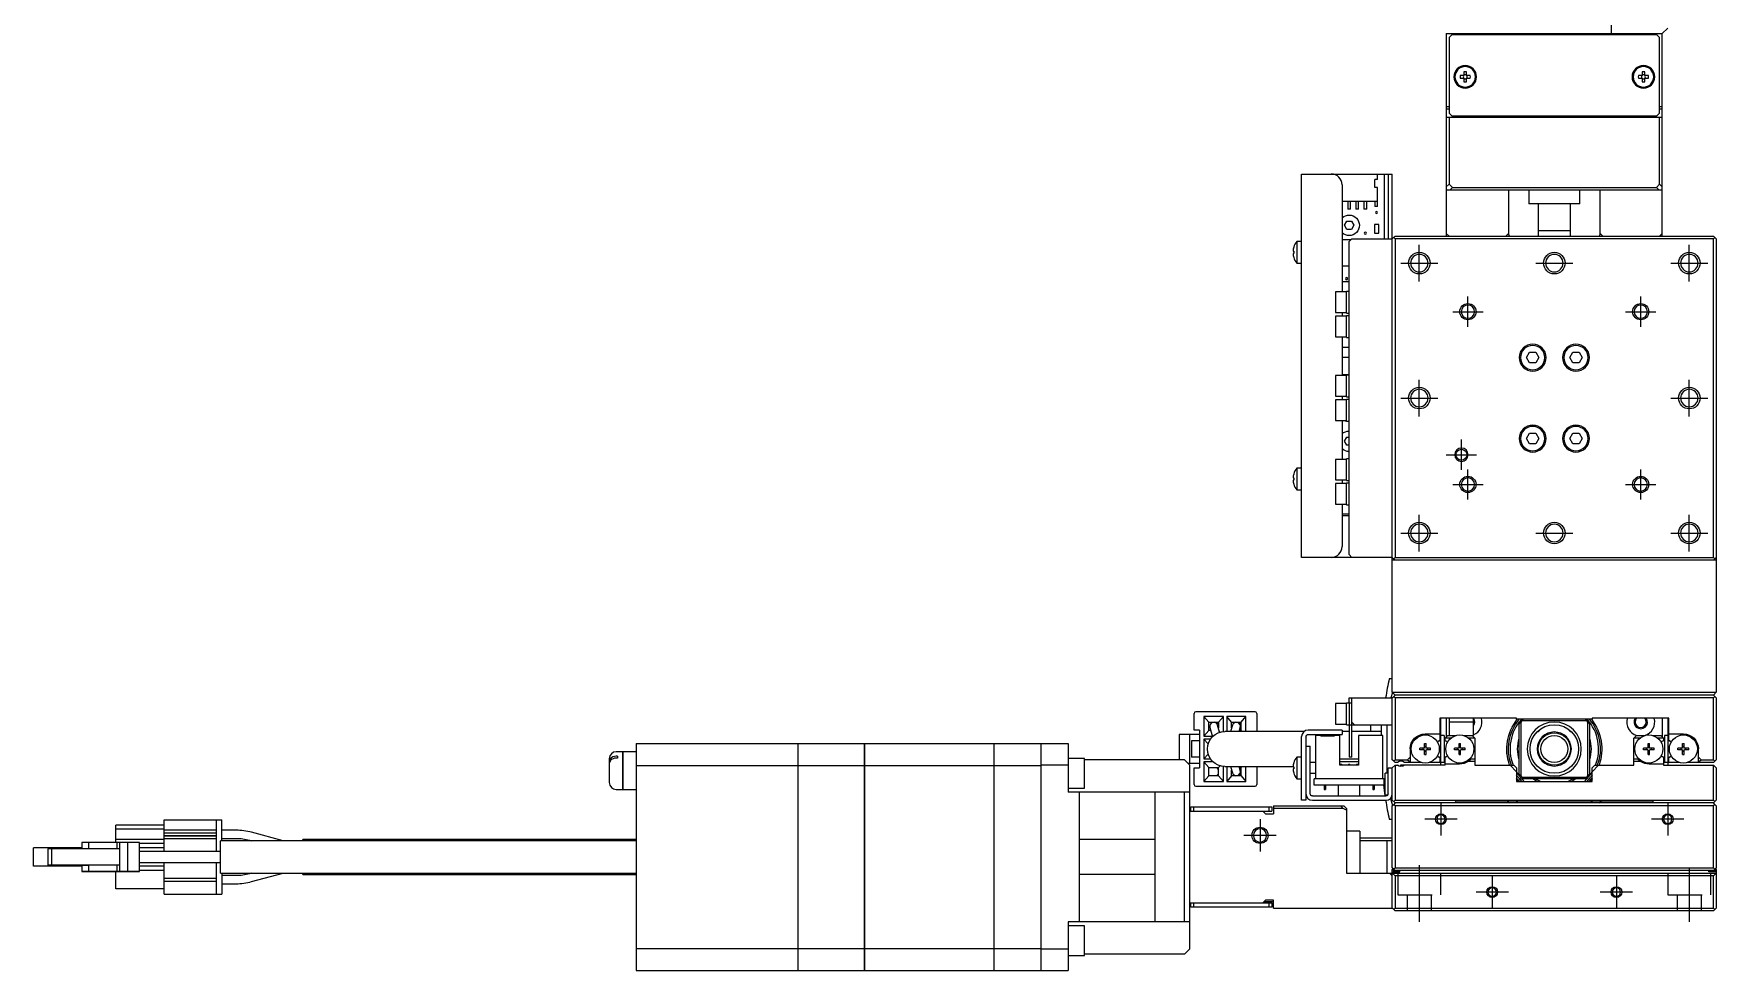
# Model space of a CAD drawing. Extents: x 0 to 1659, y -8 to 1394.
# Drawn here: x 476.6 to 788.2, y 10 to 183.5 of the extents above; entities that cross this region are included whole.
import ezdxf

# ---------------------------------------------------------------- set-up
doc = ezdxf.new("R2010")
doc.units = 0
doc.header["$LTSCALE"] = 0.5
doc.linetypes.add('CENTER', pattern=[50.8, 31.75, -6.35, 6.35, -6.35])
doc.linetypes.add('DASHED', pattern=[19.05, 12.7, -6.35])
for name, color, linetype in [('MSM_CENTER', 1, 'CENTER'), ('MSM_CONTINUOUS', 7, 'CONTINUOUS'), ('MSM_DASHED', 4, 'DASHED'), ('MSM_NARROW', 5, 'CONTINUOUS')]:
    doc.layers.add(name, color=color, linetype=linetype)

msp = doc.modelspace()

# ---------------------------------------------------------------- linework, layer by layer
at = {"layer": 'MSM_CENTER'}
for p, q in [((733.15, 137.6), (733.15, 144.4)), ((783.15, 137.6), (783.15, 144.4)), ((729.75, 141), (736.55, 141)), ((754.75, 141), (761.55, 141)), ((779.75, 141), (786.55, 141)), ((742.15, 129.2), (742.15, 134.8)), ((774.15, 129.2), (774.15, 134.8)), ((739.35, 132), (744.95, 132)), ((771.35, 132), (776.95, 132)), ((733.15, 112.6), (733.15, 119.4)), ((783.15, 112.6), (783.15, 119.4)), ((729.75, 116), (736.55, 116)), ((779.75, 116), (786.55, 116)), ((740.95, 102.7), (740.95, 108.3)), ((738.15, 105.5), (743.75, 105.5)), ((739.35, 100), (744.95, 100)), ((742.15, 97.2), (742.15, 102.8)), ((771.35, 100), (776.95, 100)), ((774.15, 97.2), (774.15, 102.8)), ((733.15, 87.6), (733.15, 94.4)), ((783.15, 87.6), (783.15, 94.4)), ((729.75, 91), (736.55, 91)), ((754.75, 91), (761.55, 91)), ((779.75, 91), (786.55, 91)), ((737.15, 41), (737.15, 35)), ((779.15, 41), (779.15, 35)), ((703.65, 38), (703.65, 32)), ((740.15, 38), (734.15, 38)), ((782.15, 38), (776.15, 38)), ((706.65, 35), (700.65, 35)), ((733.15, 29.5), (733.15, 19)), ((783.15, 29), (783.15, 19)), ((746.65, 27.5), (746.65, 21.5)), ((769.65, 27.5), (769.65, 21.5)), ((749.65, 24.5), (743.65, 24.5)), ((772.65, 24.5), (766.65, 24.5))]:
    msp.add_line(p, q, dxfattribs=at)
at = {"layer": 'MSM_CONTINUOUS'}
for p, q in [((768.65, 206), (768.65, 183.5)), ((778.15, 183.5), (779.15, 184.5)), ((738.15, 183.5), (778.15, 183.5)), ((738.15, 183.5), (738.15, 146)), ((739.15, 183.3), (738.65, 182.8)), ((738.65, 182.8), (738.65, 168.8)), ((777.15, 183.3), (739.15, 183.3)), ((748.15, 183.5), (748.15, 183.3)), ((750.65, 183.5), (750.65, 183.3)), ((765.65, 183.3), (765.65, 183.5)), ((768.15, 183.3), (768.15, 183.5)), ((777.65, 182.8), (777.15, 183.3)), ((777.65, 168.8), (777.65, 182.8)), ((778.15, 146), (778.15, 183.5)), ((741.41, 175.74), (740.73, 175.74)), ((740.73, 175.26), (741.41, 175.26)), ((741.41, 176.42), (741.41, 175.74)), ((741.41, 175.26), (741.41, 174.58)), ((741.89, 175.74), (741.89, 176.42)), ((742.57, 175.74), (741.89, 175.74)), ((741.89, 174.58), (741.89, 175.26)), ((741.89, 175.26), (742.57, 175.26)), ((774.41, 175.74), (773.73, 175.74)), ((773.73, 175.26), (774.41, 175.26)), ((774.41, 176.42), (774.41, 175.74)), ((774.41, 175.26), (774.41, 174.58)), ((774.89, 175.74), (774.89, 176.42)), ((775.57, 175.74), (774.89, 175.74)), ((774.89, 174.58), (774.89, 175.26)), ((774.89, 175.26), (775.57, 175.26)), ((738.15, 170), (738.65, 170)), ((738.65, 169.5), (738.15, 169.5)), ((738.65, 168.8), (739.15, 168.3)), ((739.15, 168.3), (777.15, 168.3)), ((748.15, 168.3), (748.15, 168)), ((749.9, 168), (749.9, 168.3)), ((753.15, 168.3), (753.15, 168.2)), ((763.15, 168.2), (763.15, 168.3)), ((766.4, 168.3), (766.4, 168)), ((768.15, 168), (768.15, 168.3)), ((777.15, 168.3), (777.65, 168.8)), ((777.65, 170), (778.15, 170)), ((778.15, 169.5), (777.65, 169.5)), ((738.15, 168), (778.15, 168)), ((738.65, 168), (738.65, 155.61)), ((753.15, 168.2), (763.15, 168.2)), ((753.15, 168.2), (753.35, 168)), ((762.95, 168), (763.15, 168.2)), ((777.65, 155.61), (777.65, 168)), ((711.35, 86.5), (711.35, 157.5)), ((711.35, 157.5), (728.15, 157.5)), ((724.9, 155), (724.9, 156.5)), ((725.4, 156.5), (724.9, 156.5)), ((725.4, 156.5), (725.4, 157.5)), ((726.65, 157.5), (726.65, 145.5)), ((727.35, 157.5), (727.35, 145.5)), ((728.15, 61.5), (728.15, 157.5)), ((718.85, 155.5), (718.85, 135.65)), ((725.4, 155), (724.9, 155)), ((725.4, 151.5), (725.4, 155)), ((738.15, 155.11), (738.65, 155.61)), ((778.15, 154.5), (738.15, 154.5)), ((738.65, 155.61), (739.27, 155)), ((739.27, 155), (738.77, 154.5)), ((739.27, 155), (777.04, 155)), ((749.67, 154.5), (749.67, 146.5)), ((753.4, 154.5), (753.4, 152)), ((762.9, 152), (762.9, 154.5)), ((766.64, 146.5), (766.64, 154.5)), ((777.04, 155), (777.65, 155.61)), ((777.54, 154.5), (777.04, 155)), ((777.65, 155.61), (778.15, 155.11)), ((718.85, 152.5), (725.4, 152.5)), ((718.9, 151), (718.85, 151)), ((718.9, 151), (718.9, 152.5)), ((719.9, 152.5), (719.9, 151)), ((720.4, 151), (719.9, 151)), ((720.4, 151), (720.4, 152.5)), ((721.4, 152.5), (721.4, 151)), ((721.9, 151), (721.4, 151)), ((721.9, 151), (721.9, 152.5)), ((722.9, 152.5), (722.9, 151)), ((723.4, 151), (722.9, 151)), ((723.4, 151), (723.4, 152.5)), ((724.9, 152.5), (724.9, 151.5)), ((725.4, 151.5), (724.9, 151.5)), ((762.9, 152), (753.4, 152)), ((755.15, 152), (755.15, 146)), ((761.15, 146), (761.15, 152)), ((719.29, 148), (719.72, 148.75)), ((719.72, 147.25), (719.29, 148)), ((719.72, 148.75), (720.59, 148.75)), ((720.59, 147.25), (719.72, 147.25)), ((720.59, 148.75), (721.02, 148)), ((721.02, 148), (720.59, 147.25)), ((724.83, 148.14), (724.83, 146.54)), ((725.63, 148.14), (724.83, 148.14)), ((724.83, 146.54), (725.63, 146.54)), ((725.63, 146.54), (725.63, 148.14)), ((738.65, 146), (738.15, 146.5)), ((749.67, 146.5), (749.17, 146)), ((761.15, 147), (755.15, 147)), ((767.14, 146), (766.64, 146.5)), ((778.15, 146.5), (777.65, 146)), ((709.9, 143.95), (709.9, 143.93)), ((710.45, 145), (710.45, 141)), ((711.35, 145), (710.45, 145)), ((718.85, 145.35), (720.5, 145.35)), ((720.65, 145.5), (720.15, 145)), ((720.15, 87), (720.15, 145)), ((720.65, 145.5), (728.15, 145.5)), ((728.4, 145.75), (728.15, 145.5)), ((728.65, 146), (728.4, 145.75)), ((728.65, 145.5), (728.4, 145.75)), ((728.65, 146), (787.65, 146)), ((787.65, 145.5), (728.65, 145.5)), ((728.65, 145.5), (728.65, 86.5)), ((788.15, 145.5), (787.65, 146)), ((787.9, 145.75), (787.65, 145.5)), ((787.65, 86.5), (787.65, 145.5)), ((788.15, 145.5), (788.15, 61.5)), ((709.77, 143.2), (709.9, 143.2)), ((709.9, 142.8), (709.77, 142.8)), ((709.9, 143.2), (709.9, 142.8)), ((709.9, 142.07), (709.9, 142.05)), ((710.45, 141), (711.35, 141)), ((720.15, 140.45), (718.85, 140.45)), ((720.15, 137.5), (718.85, 137.5)), ((717.65, 135.65), (717.65, 131.85)), ((719.65, 135.65), (717.65, 135.65)), ((719.65, 131.75), (719.65, 135.75)), ((720.15, 135.75), (719.65, 135.75)), ((717.65, 131.85), (719.65, 131.85)), ((717.65, 131.15), (717.65, 127.35)), ((719.65, 131.15), (717.65, 131.15)), ((718.85, 131.85), (718.85, 131.15)), ((719.65, 131.75), (720.15, 131.75)), ((719.65, 127.25), (719.65, 131.25)), ((720.15, 131.25), (719.65, 131.25)), ((717.65, 127.35), (719.65, 127.35)), ((718.85, 127.35), (718.85, 120.15)), ((718.85, 125.42), (720.15, 125.42)), ((719.65, 127.25), (720.15, 127.25)), ((720.15, 123.54), (718.85, 123.54)), ((753, 123.5), (753.58, 124.5)), ((753.58, 122.5), (753, 123.5)), ((753.58, 124.5), (754.73, 124.5)), ((754.73, 122.5), (753.58, 122.5)), ((754.73, 124.5), (755.31, 123.5)), ((755.31, 123.5), (754.73, 122.5)), ((761, 123.5), (761.58, 124.5)), ((761.58, 122.5), (761, 123.5)), ((761.58, 124.5), (762.73, 124.5)), ((762.73, 122.5), (761.58, 122.5)), ((762.73, 124.5), (763.31, 123.5)), ((763.31, 123.5), (762.73, 122.5)), ((717.65, 120.15), (717.65, 116.35)), ((719.65, 120.15), (717.65, 120.15)), ((718.85, 120.34), (720.15, 120.34)), ((719.65, 116.25), (719.65, 120.25)), ((720.15, 120.25), (719.65, 120.25)), ((717.65, 116.35), (719.65, 116.35)), ((717.65, 115.65), (717.65, 111.85)), ((719.65, 115.65), (717.65, 115.65)), ((718.85, 116.35), (718.85, 115.65)), ((719.65, 116.25), (720.15, 116.25)), ((719.65, 111.75), (719.65, 115.75)), ((720.15, 115.75), (719.65, 115.75)), ((717.65, 111.85), (719.65, 111.85)), ((718.85, 111.85), (718.85, 104.65)), ((719.65, 111.75), (720.15, 111.75)), ((753, 108.5), (753.58, 109.5)), ((753.58, 109.5), (754.73, 109.5)), ((754.73, 109.5), (755.31, 108.5)), ((761, 108.5), (761.58, 109.5)), ((761.58, 109.5), (762.73, 109.5)), ((762.73, 109.5), (763.31, 108.5)), ((719.29, 108), (719.72, 108.75)), ((719.72, 107.25), (719.29, 108)), ((719.72, 108.75), (720.15, 108.75)), ((720.15, 107.25), (719.72, 107.25)), ((753.58, 107.5), (753, 108.5)), ((754.73, 107.5), (753.58, 107.5)), ((755.31, 108.5), (754.73, 107.5)), ((761.58, 107.5), (761, 108.5)), ((762.73, 107.5), (761.58, 107.5)), ((763.31, 108.5), (762.73, 107.5)), ((710.45, 103), (710.45, 99)), ((711.35, 103), (710.45, 103)), ((717.65, 104.65), (717.65, 100.85)), ((719.65, 104.65), (717.65, 104.65)), ((719.65, 100.75), (719.65, 104.75)), ((720.15, 104.75), (719.65, 104.75)), ((709.77, 101.2), (709.9, 101.2)), ((709.9, 100.8), (709.77, 100.8)), ((709.9, 101.95), (709.9, 101.93)), ((709.9, 101.2), (709.9, 100.8)), ((709.9, 100.07), (709.9, 100.05)), ((717.65, 100.85), (719.65, 100.85)), ((717.65, 100.15), (717.65, 96.35)), ((719.65, 100.15), (717.65, 100.15)), ((718.85, 100.85), (718.85, 100.15)), ((719.65, 100.75), (720.15, 100.75)), ((719.65, 96.25), (719.65, 100.25)), ((720.15, 100.25), (719.65, 100.25)), ((710.45, 99), (711.35, 99)), ((717.65, 96.35), (719.65, 96.35)), ((718.85, 96.35), (718.85, 88.5)), ((720.15, 94.5), (718.85, 94.5)), ((720.15, 94.2), (718.85, 94.2)), ((719.65, 96.25), (720.15, 96.25)), ((728.15, 86.5), (711.35, 86.5)), ((720.15, 87), (720.65, 86.5)), ((728.15, 86.5), (728.4, 86.25)), ((788.15, 86), (728.15, 86)), ((728.4, 86.25), (728.65, 86.5)), ((728.4, 86.25), (728.65, 86)), ((728.65, 86.5), (787.65, 86.5)), ((787.65, 86.5), (787.9, 86.25)), ((787.65, 86), (787.9, 86.25)), ((787.9, 86.25), (788.15, 86.5)), ((728.15, 64), (727.58, 64)), ((717.65, 59.4), (717.65, 55.6)), ((719.65, 59.4), (717.65, 59.4)), ((719.65, 55.5), (719.65, 59.5)), ((720.65, 59.5), (719.65, 59.5)), ((720.15, 59.5), (720.15, 60.5)), ((720.15, 60.5), (728.15, 60.5)), ((720.15, 59.5), (720.15, 49.5)), ((720.65, 49.5), (720.65, 60.5)), ((728.18, 61.48), (727.9, 60.5)), ((728.15, 61.5), (788.15, 61.5)), ((728.15, 61.5), (728.65, 61)), ((728.15, 60.5), (728.4, 60.75)), ((728.15, 49), (728.15, 60.5)), ((728.4, 60.75), (728.65, 61)), ((728.4, 60.75), (728.65, 60.5)), ((787.65, 61), (728.65, 61)), ((728.65, 60.5), (728.65, 49)), ((787.65, 60.5), (728.65, 60.5)), ((787.65, 61), (788.15, 61.5)), ((787.65, 61), (787.9, 60.75)), ((787.65, 60.5), (787.9, 60.75)), ((787.65, 49), (787.65, 60.5)), ((787.9, 60.75), (788.15, 60.5)), ((788.15, 60.5), (788.15, 49)), ((691.45, 54.5), (691.45, 57.6)), ((702.75, 57.9), (691.75, 57.9)), ((696.9, 57), (693.25, 57)), ((693.25, 57), (693.25, 53.4)), ((694.2, 55.95), (693.25, 57)), ((695.95, 55.95), (696.9, 57)), ((696.9, 54.24), (696.9, 57)), ((701.05, 57), (697.5, 57)), ((697.5, 57), (697.5, 54.25)), ((698.4, 55.95), (697.5, 57)), ((700.15, 55.95), (701.05, 57)), ((701.05, 54.25), (701.05, 57)), ((703.05, 57.6), (703.05, 54.25)), ((751.15, 56.7), (736.95, 56.7)), ((736.95, 56.7), (736.95, 52.55)), ((737.15, 48), (737.15, 56.7)), ((738.15, 56.7), (738.15, 53.2)), ((738.7, 56.7), (738.7, 53.5)), ((743.2, 53.5), (743.2, 56.7)), ((751.15, 56.5), (751.15, 56.7)), ((765.15, 56.5), (751.15, 56.5)), ((752.15, 56.2), (751.95, 56)), ((752.15, 56.2), (752.45, 56.5)), ((764.15, 56.2), (752.15, 56.2)), ((763.85, 56.5), (764.15, 56.2)), ((764.35, 56), (764.15, 56.2)), ((779.35, 56.7), (765.15, 56.7)), ((765.15, 56.7), (765.15, 56.5)), ((778.15, 56.7), (778.15, 53.2)), ((779.15, 56.7), (779.15, 48)), ((779.35, 52.55), (779.35, 56.7)), ((692.45, 53.7), (688.65, 53.7)), ((688.65, 53.7), (688.65, 49)), ((690.57, 53.7), (690.57, 48.3)), ((692.45, 54.5), (691.45, 54.5)), ((692.45, 54.5), (692.45, 47.5)), ((694.2, 54.45), (693.25, 53.4)), ((693.25, 53.4), (694.8, 53.4)), ((694.2, 54.45), (694.2, 55.95)), ((694.2, 55.95), (695.95, 55.95)), ((694.51, 54.45), (694.2, 54.45)), ((694.36, 55), (694.84, 53.28)), ((695.58, 55.95), (695.95, 55.57)), ((696.17, 54.1), (695.8, 55.4)), ((695.95, 55.95), (695.95, 54.86)), ((696.12, 54.27), (696.25, 54.12)), ((711.82, 54.25), (697.15, 54.25)), ((698.56, 55.41), (698.21, 54.25)), ((698.4, 54.89), (698.4, 55.95)), ((698.4, 55.95), (700.15, 55.95)), ((699.78, 55.95), (700.15, 55.57)), ((699.78, 54.25), (700, 54.99)), ((699.84, 54.45), (700.15, 54.45)), ((700.15, 54.82), (699.86, 54.54)), ((700.15, 54.45), (700.15, 55.95)), ((700.15, 54.45), (700.32, 54.25)), ((711.35, 41.5), (711.35, 53.3)), ((712.15, 53.2), (712.15, 41.5)), ((718.85, 54.5), (712.55, 54.5)), ((712.65, 53.7), (718.85, 53.7)), ((714.9, 53.5), (713.9, 53.5)), ((713.9, 53.5), (713.9, 45.5)), ((714.9, 53.5), (714.9, 53.4)), ((717.4, 53.4), (714.9, 53.4)), ((715.7, 53.4), (715.7, 53.5)), ((716.6, 53.5), (715.7, 53.5)), ((716.08, 53.4), (716.08, 53.5)), ((716.23, 53.4), (716.23, 53.5)), ((716.6, 53.4), (716.6, 53.5)), ((717.4, 53.5), (717.4, 53.4)), ((718.4, 53.5), (717.4, 53.5)), ((717.65, 55.6), (719.65, 55.6)), ((718.4, 48), (718.4, 53.5)), ((718.85, 54.5), (718.85, 53.7)), ((720.15, 54.25), (718.85, 54.25)), ((719.65, 55.5), (728.15, 55.5)), ((721.15, 55.5), (720.65, 56)), ((726.15, 54.25), (720.65, 54.25)), ((726.4, 53.5), (721.9, 53.5)), ((721.9, 53.5), (721.9, 48)), ((724.15, 54.25), (724.15, 55.5)), ((726.15, 53.5), (726.15, 55.5)), ((726.4, 45.5), (726.4, 53.5)), ((727.15, 55.5), (727.15, 46.5)), ((734.25, 53.8), (736.95, 53.8)), ((737.75, 53.5), (737.15, 53.5)), ((737.75, 53.5), (737.75, 48.5)), ((737.95, 53), (738.45, 53.5)), ((737.95, 52.55), (737.95, 53)), ((738.99, 53), (737.95, 53)), ((738.45, 53.5), (739.94, 53.5)), ((743.2, 56), (738.7, 56)), ((741.37, 53.5), (743.2, 53.5)), ((743.45, 53), (742.31, 53)), ((742.95, 53.5), (743.45, 53)), ((743.45, 53), (743.45, 48)), ((751.65, 55.7), (751.95, 56)), ((751.65, 46.3), (751.65, 55.7)), ((751.95, 56), (751.95, 46)), ((755.18, 54.2), (754.99, 54.2)), ((755.18, 54.2), (755.4, 54.42)), ((755.23, 54.42), (755.4, 54.42)), ((755.4, 54.42), (755.4, 54.56)), ((755.4, 54.56), (755.4, 54.56)), ((759.22, 53.96), (759.22, 53.96)), ((760.9, 54.56), (760.9, 54.56)), ((760.9, 54.56), (760.9, 54.42)), ((760.9, 54.42), (761.07, 54.42)), ((760.9, 54.42), (761.13, 54.2)), ((761.32, 54.2), (761.13, 54.2)), ((764.35, 46), (764.35, 56)), ((764.35, 56), (764.65, 55.7)), ((764.65, 55.7), (764.65, 46.3)), ((772.85, 53), (773.35, 53.5)), ((772.85, 48), (772.85, 53)), ((773.99, 53), (772.85, 53)), ((773.35, 53.5), (774.94, 53.5)), ((776.37, 53.5), (777.85, 53.5)), ((778.35, 53), (777.31, 53)), ((777.85, 53.5), (778.35, 53)), ((778.35, 53), (778.35, 52.55)), ((779.15, 53.5), (778.55, 53.5)), ((778.55, 53.5), (778.55, 48.5)), ((779.35, 53.8), (782.05, 53.8)), ((585.6, 50.5), (584.45, 50.5)), ((585.6, 50.5), (585.6, 43.5)), ((585.65, 50.45), (585.6, 50.45)), ((588.15, 50.5), (585.65, 50.5)), ((585.65, 50.5), (585.65, 43.5)), ((588.15, 52), (588.15, 10)), ((588.15, 52), (618.1, 52)), ((618.1, 10), (618.1, 52)), ((618.1, 51.95), (618.15, 51.95)), ((618.15, 10), (618.15, 52)), ((618.15, 52), (630.4, 52)), ((630.4, 10), (630.4, 52)), ((630.4, 51.95), (630.45, 51.95)), ((630.45, 52), (654.4, 52)), ((630.45, 10), (630.45, 52)), ((654.4, 10), (654.4, 52)), ((654.4, 51.95), (654.45, 51.95)), ((654.45, 10), (654.45, 52)), ((654.45, 52), (668.15, 52)), ((663.15, 10), (663.15, 52)), ((668.15, 52), (668.15, 43)), ((692.45, 52.5), (690.95, 52.5)), ((690.95, 52.5), (690.95, 49.5)), ((693.25, 52.8), (693.25, 49.2)), ((694.04, 51.93), (693.25, 52.8)), ((694.45, 52.8), (693.25, 52.8)), ((694.04, 50.07), (693.25, 49.2)), ((712.15, 51.5), (712.95, 51.5)), ((712.95, 42.7), (712.95, 51.5)), ((731.45, 51), (731.45, 48.5)), ((733.25, 50.85), (733.25, 51.14)), ((734.05, 51.14), (733.25, 51.14)), ((734.05, 50.85), (733.25, 50.85)), ((733.78, 51.14), (733.78, 50.85)), ((734.11, 52), (734.4, 52)), ((734.11, 51.2), (734.11, 52)), ((734.4, 51.47), (734.11, 51.47)), ((734.11, 50), (734.11, 50.79)), ((734.4, 50.53), (734.11, 50.53)), ((734.11, 50), (734.4, 50)), ((734.4, 51.2), (734.4, 52)), ((734.4, 50), (734.4, 50.79)), ((735.25, 51.14), (734.46, 51.14)), ((735.25, 50.85), (734.46, 50.85)), ((734.72, 50.85), (734.72, 51.14)), ((735.25, 50.85), (735.25, 51.14)), ((736.95, 52.55), (736.66, 52.38)), ((737.95, 52.55), (738.18, 52.42)), ((738.15, 52.43), (738.15, 52.42)), ((739.65, 50.85), (739.65, 51.14)), ((740.45, 51.14), (739.65, 51.14)), ((740.45, 50.85), (739.65, 50.85)), ((740.18, 51.14), (740.18, 50.85)), ((740.51, 52), (740.8, 52)), ((740.51, 51.2), (740.51, 52)), ((740.8, 51.47), (740.51, 51.47)), ((740.51, 50), (740.51, 50.79)), ((740.8, 50.53), (740.51, 50.53)), ((740.51, 50), (740.8, 50)), ((740.8, 51.2), (740.8, 52)), ((740.8, 50), (740.8, 50.79)), ((741.65, 51.14), (740.86, 51.14)), ((741.65, 50.85), (740.86, 50.85)), ((741.12, 50.85), (741.12, 51.14)), ((741.65, 50.85), (741.65, 51.14)), ((760.95, 52.37), (760.95, 52.44)), ((760.95, 52.37), (761.02, 52.31)), ((774.65, 50.85), (774.65, 51.14)), ((775.45, 51.14), (774.65, 51.14)), ((775.45, 50.85), (774.65, 50.85)), ((775.18, 51.14), (775.18, 50.85)), ((775.51, 52), (775.8, 52)), ((775.51, 51.2), (775.51, 52)), ((775.8, 51.47), (775.51, 51.47)), ((775.51, 50), (775.51, 50.79)), ((775.8, 50.53), (775.51, 50.53)), ((775.51, 50), (775.8, 50)), ((775.8, 51.2), (775.8, 52)), ((775.8, 50), (775.8, 50.79)), ((776.65, 51.14), (775.86, 51.14)), ((776.65, 50.85), (775.86, 50.85)), ((776.12, 50.85), (776.12, 51.14)), ((776.65, 50.85), (776.65, 51.14)), ((778.13, 52.42), (778.35, 52.55)), ((778.15, 52.43), (778.15, 52.42)), ((779.65, 52.38), (779.35, 52.55)), ((781.05, 50.85), (781.05, 51.14)), ((781.85, 51.14), (781.05, 51.14)), ((781.85, 50.85), (781.05, 50.85)), ((781.58, 51.14), (781.58, 50.85)), ((781.91, 52), (782.2, 52)), ((781.91, 51.2), (781.91, 52)), ((782.2, 51.47), (781.91, 51.47)), ((781.91, 50), (781.91, 50.79)), ((782.2, 50.53), (781.91, 50.53)), ((781.91, 50), (782.2, 50)), ((782.2, 51.2), (782.2, 52)), ((782.2, 50), (782.2, 50.79)), ((783.05, 51.14), (782.26, 51.14)), ((783.05, 50.85), (782.26, 50.85)), ((782.52, 50.85), (782.52, 51.14)), ((783.05, 50.85), (783.05, 51.14)), ((784.85, 48.5), (784.85, 51)), ((583.15, 49.2), (583.15, 44.8)), ((584.65, 49.65), (584.45, 49.65)), ((584.65, 49.29), (584.45, 49.29)), ((584.65, 49.65), (584.65, 49.29)), ((588.15, 47.97), (618.1, 47.97)), ((618.1, 47.71), (618.15, 47.71)), ((618.15, 47.97), (630.4, 47.97)), ((630.4, 47.71), (630.45, 47.71)), ((630.45, 47.97), (654.4, 47.97)), ((654.4, 47.71), (654.45, 47.71)), ((654.45, 47.97), (663.15, 47.97)), ((668.15, 48), (663.15, 48)), ((671.15, 49.25), (668.15, 49.25)), ((671.15, 43.75), (671.15, 49.25)), ((689.65, 49), (671.15, 49)), ((690.65, 48), (689.65, 49)), ((692.45, 48.3), (690.35, 48.3)), ((690.65, 14), (690.65, 48)), ((692.45, 49.5), (690.95, 49.5)), ((691.45, 44.4), (691.45, 47.5)), ((691.45, 47.5), (692.45, 47.5)), ((693.25, 49.2), (694.45, 49.2)), ((694.96, 48.6), (693.25, 48.6)), ((693.25, 48.6), (693.25, 45)), ((694.2, 47.55), (693.25, 48.6)), ((694.2, 46.05), (694.2, 47.55)), ((694.2, 47.55), (695.95, 47.55)), ((695.58, 47.55), (695.95, 47.17)), ((695.95, 47.55), (696.25, 47.88)), ((695.95, 46.05), (695.95, 47.55)), ((696.9, 45), (696.9, 47.76)), ((697.15, 47.75), (709.77, 47.75)), ((697.5, 47.75), (697.5, 45)), ((698.21, 47.75), (698.56, 46.59)), ((698.4, 46.05), (698.4, 47.11)), ((700, 47.01), (699.78, 47.75)), ((700.15, 47.55), (699.84, 47.55)), ((699.86, 47.46), (700.15, 47.17)), ((700.15, 47.55), (700.32, 47.75)), ((700.15, 46.05), (700.15, 47.55)), ((701.05, 45), (701.05, 47.75)), ((703.05, 47.75), (703.05, 44.4)), ((709.77, 47.7), (709.9, 47.7)), ((709.9, 47.3), (709.77, 47.3)), ((709.9, 48.45), (709.9, 48.43)), ((709.9, 47.7), (709.9, 47.3)), ((710.45, 49.5), (710.45, 45.5)), ((711.35, 49.5), (710.45, 49.5)), ((713.9, 48.5), (712.95, 48.5)), ((718.4, 49.2), (721.9, 49.2)), ((718.4, 48.7), (721.9, 48.7)), ((721.9, 48), (718.4, 48)), ((720.65, 49.5), (720.15, 49.5)), ((727.35, 42.7), (727.35, 47.5)), ((727.35, 47.5), (728.15, 47.5)), ((728.4, 48.75), (728.15, 49)), ((728.15, 47.5), (728.65, 48)), ((728.15, 41.5), (728.15, 47.5)), ((728.65, 49), (728.4, 48.75)), ((728.65, 48.5), (728.4, 48.75)), ((728.65, 49), (730.95, 49)), ((729.09, 48.5), (728.65, 48.5)), ((728.65, 48), (728.65, 41.5)), ((728.65, 48), (729.09, 48)), ((737.95, 48), (729.65, 48)), ((729.65, 48), (729.65, 47.76)), ((733.54, 48.5), (730.41, 48.5)), ((731.45, 49.5), (730.95, 49)), ((730.95, 49), (731.45, 48.65)), ((736.95, 48.5), (734.97, 48.5)), ((736.66, 49.62), (736.95, 49.45)), ((736.95, 49.45), (736.95, 48.5)), ((737.75, 48.5), (737.15, 48.5)), ((738.18, 49.58), (737.95, 49.45)), ((737.95, 48), (737.95, 49.45)), ((740.61, 48.22), (737.95, 48.22)), ((738.15, 49.58), (738.15, 49.57)), ((743.45, 48.7), (742.17, 48.7)), ((742.73, 49.2), (743.45, 49.2)), ((743.45, 48), (750.65, 48)), ((751.15, 46.79), (749.95, 48)), ((750.65, 48), (751.15, 47.5)), ((751.15, 47.5), (751.15, 45)), ((759.21, 48.03), (759.22, 48.03)), ((761.02, 49.69), (760.95, 49.62)), ((760.95, 49.56), (760.95, 49.62)), ((766.36, 48), (765.15, 46.79)), ((765.15, 47.5), (765.65, 48)), ((765.15, 45), (765.15, 47.5)), ((765.65, 48), (772.85, 48)), ((772.85, 49.2), (773.57, 49.2)), ((774.14, 48.7), (772.85, 48.7)), ((778.35, 48.22), (775.7, 48.22)), ((778.35, 49.45), (778.13, 49.58)), ((778.15, 49.58), (778.15, 49.57)), ((778.35, 49.45), (778.35, 48)), ((778.35, 48), (787.65, 48)), ((779.15, 48.5), (778.55, 48.5)), ((779.35, 49.45), (779.65, 49.62)), ((779.35, 48.5), (779.35, 49.45)), ((781.34, 48.5), (779.35, 48.5)), ((787.65, 48.5), (782.77, 48.5)), ((785.35, 49), (784.85, 49.5)), ((784.85, 48.65), (785.35, 49)), ((785.35, 49), (787.65, 49)), ((787.9, 48.75), (787.65, 49)), ((787.9, 48.75), (787.65, 48.5)), ((787.65, 41.5), (787.65, 48)), ((787.65, 48), (788.15, 47.5)), ((788.15, 49), (787.9, 48.75)), ((788.15, 47.5), (788.15, 41.5)), ((668.15, 43.75), (671.15, 43.75)), ((691.75, 44.1), (702.75, 44.1)), ((694.2, 46.05), (693.25, 45)), ((693.25, 45), (696.9, 45)), ((695.95, 46.05), (694.2, 46.05)), ((695.95, 46.42), (695.58, 46.05)), ((695.95, 46.05), (696.9, 45)), ((698.4, 46.05), (697.5, 45)), ((697.5, 45), (701.05, 45)), ((700.15, 46.05), (698.4, 46.05)), ((700.15, 46.42), (699.78, 46.05)), ((700.15, 46.05), (701.05, 45)), ((709.9, 46.57), (709.9, 46.55)), ((710.45, 45.5), (711.35, 45.5)), ((712.95, 46.5), (713.9, 46.5)), ((713.65, 44.3), (713.65, 45.5)), ((726.65, 45.5), (713.65, 45.5)), ((726.65, 44.3), (713.65, 44.3)), ((715.53, 44.3), (715.53, 43.5)), ((715.78, 44.3), (715.78, 43.5)), ((718.15, 44.3), (718.15, 42.3)), ((722.15, 42.3), (722.15, 44.3)), ((724.53, 44.3), (724.53, 43.5)), ((724.78, 44.3), (724.78, 43.5)), ((726.65, 44.3), (726.65, 45.5)), ((726.65, 45.18), (726.85, 45.18)), ((726.85, 42.5), (726.85, 46.5)), ((727.35, 46.5), (726.85, 46.5)), ((751.15, 45), (765.15, 45)), ((751.95, 46), (751.65, 46.3)), ((751.95, 46), (752.15, 45.8)), ((752.15, 45.8), (764.15, 45.8)), ((752.45, 45.5), (752.15, 45.8)), ((763.85, 45.5), (752.45, 45.5)), ((764.15, 45.8), (763.85, 45.5)), ((764.15, 45.8), (764.35, 46)), ((764.65, 46.3), (764.35, 46)), ((584.45, 43.5), (585.6, 43.5)), ((585.6, 43.55), (585.65, 43.55)), ((585.65, 43.5), (588.15, 43.5)), ((690.65, 43), (668.15, 43)), ((670.15, 43), (670.15, 19)), ((684.15, 43), (684.15, 19)), ((689.65, 19), (689.65, 43)), ((712.15, 41.5), (711.35, 41.5)), ((713.35, 42.3), (726.95, 42.3)), ((713.35, 41.5), (726.95, 41.5)), ((715.53, 43.5), (715.78, 43.5)), ((724.53, 43.5), (724.78, 43.5)), ((726.85, 42.5), (727.3, 42.5)), ((727.15, 42.5), (727.15, 42.35)), ((727.8, 41.85), (728.18, 40.52)), ((728.65, 41), (728.15, 41.5)), ((728.15, 40.5), (728.4, 40.75)), ((728.65, 41.5), (728.4, 41.25)), ((728.65, 41), (728.4, 40.75)), ((728.4, 40.75), (728.65, 40.5)), ((728.65, 41.5), (787.65, 41.5)), ((787.65, 41), (728.65, 41)), ((740, 41.35), (739.65, 41)), ((776.3, 41.35), (740, 41.35)), ((776.65, 41), (776.3, 41.35)), ((787.9, 41.25), (787.65, 41.5)), ((788.15, 41.5), (787.65, 41)), ((787.9, 40.75), (787.65, 41)), ((787.65, 40.5), (787.9, 40.75)), ((787.9, 40.75), (788.15, 40.5)), ((500.7, 37.9), (511.4, 37.9)), ((500.7, 32), (500.7, 37.9)), ((510.4, 32), (510.4, 37.9)), ((511.4, 34), (511.4, 37.9)), ((690.65, 39.5), (704.15, 39.5)), ((690.85, 39.5), (690.85, 40.3)), ((690.85, 40.3), (705.85, 40.3)), ((691.35, 40.3), (691.35, 39.5)), ((704.15, 39.5), (705.85, 39.5)), ((704.65, 39), (704.15, 39.5)), ((704.65, 39), (706.15, 39)), ((705.35, 39.5), (705.35, 40.3)), ((705.85, 40.3), (705.85, 39.5)), ((706.15, 40.5), (706.15, 39)), ((706.15, 40.5), (719.15, 40.5)), ((719.04, 40), (706.15, 40)), ((719.04, 40), (718.54, 40.5)), ((719.65, 39.69), (719.04, 40)), ((719.15, 40.5), (719.65, 40)), ((719.65, 40), (719.65, 28)), ((727.58, 38), (728.15, 38)), ((728.15, 29), (728.15, 40.5)), ((787.65, 40.5), (728.65, 40.5)), ((728.65, 40.5), (728.65, 29)), ((787.65, 29), (787.65, 40.5)), ((788.15, 40.5), (788.15, 29)), ((491.8, 33.7), (491.8, 36.9)), ((500.7, 36.9), (491.8, 36.9)), ((500.7, 36.15), (491.8, 36.15)), ((500.7, 36), (510.4, 36)), ((500.7, 35.5), (510.4, 35.5)), ((500.7, 35.45), (510.4, 35.45)), ((500.7, 34.95), (510.4, 34.95)), ((500.7, 34.9), (510.4, 34.9)), ((500.7, 34.4), (510.4, 34.4)), ((514.03, 35.95), (511.4, 35.95)), ((511.4, 34.45), (514.03, 34.45)), ((522.77, 34), (516.92, 35.57)), ((722.15, 35.75), (719.65, 35.75)), ((722.15, 35.75), (722.15, 28)), ((728.15, 34.5), (722.15, 34.5)), ((476.55, 29.3), (476.55, 32.7)), ((485.45, 32.7), (476.55, 32.7)), ((479.85, 32.5), (479.15, 32.5)), ((479.15, 32.5), (479.15, 29.5)), ((479.85, 32.5), (479.85, 29.5)), ((492.45, 32.5), (479.85, 32.5)), ((485.45, 33.7), (485.45, 32.5)), ((486.4, 33.7), (485.45, 33.7)), ((486.7, 33.7), (486.4, 33.7)), ((486.7, 33.7), (486.7, 32.5)), ((491.95, 33.7), (486.7, 33.7)), ((500.7, 34.25), (491.8, 34.25)), ((491.95, 33.7), (491.95, 32.5)), ((492.45, 33.7), (491.95, 33.7)), ((493.95, 33.7), (492.45, 33.7)), ((492.45, 33.7), (492.45, 28.3)), ((493.95, 33.7), (493.95, 28.3)), ((496.15, 33.7), (493.95, 33.7)), ((496.15, 28.3), (496.15, 33.7)), ((500.7, 33.5), (496.15, 33.5)), ((500.7, 32.7), (496.15, 32.7)), ((503.51, 32), (496.15, 32)), ((504.77, 32), (503.51, 32)), ((511.15, 32), (504.77, 32)), ((511.15, 28), (511.15, 34)), ((588.15, 34), (511.15, 34)), ((516.53, 34.12), (516.98, 34)), ((526.4, 34), (526.4, 34.25)), ((588.15, 34.25), (526.4, 34.25)), ((684.15, 34.21), (670.15, 34.21)), ((728.15, 34), (722.15, 34)), ((727.15, 34), (727.15, 28)), ((485.45, 29.3), (476.55, 29.3)), ((485.45, 29.3), (476.55, 29.3)), ((485.45, 29.3), (476.55, 29.3)), ((479.85, 29.5), (479.15, 29.5)), ((479.15, 29.5), (480.65, 29.5)), ((492.45, 29.5), (479.85, 29.5)), ((480.65, 29.5), (482.15, 29.5)), ((482.02, 29.5), (486.7, 29.5)), ((482.15, 29.5), (482.02, 29.5)), ((485.45, 29.5), (485.45, 28.3)), ((486.4, 28.3), (485.45, 28.3)), ((485.45, 28.3), (495.15, 28.3)), ((486.4, 29.5), (486.7, 29.5)), ((486.7, 28.3), (486.4, 28.3)), ((491.95, 29.5), (486.7, 29.5)), ((486.7, 29.5), (486.7, 28.3)), ((491.95, 28.3), (486.7, 28.3)), ((488.2, 28.3), (488.39, 28.3)), ((488.5, 28.3), (488.2, 28.3)), ((488.39, 28.3), (493.95, 28.3)), ((496.15, 28.3), (488.5, 28.3)), ((491.8, 25.1), (491.8, 28.3)), ((492.45, 29.5), (491.95, 29.5)), ((491.95, 29.5), (491.95, 28.3)), ((492.45, 28.3), (491.95, 28.3)), ((493.95, 28.3), (492.45, 28.3)), ((495.15, 28.3), (496.15, 28.3)), ((496.15, 30), (503.51, 30)), ((496.15, 30), (504.06, 30)), ((500.7, 29.3), (496.15, 29.3)), ((500.7, 28.5), (496.15, 28.5)), ((500.7, 24.1), (500.7, 30)), ((503.51, 30), (504.77, 30)), ((504.06, 30), (504.25, 30)), ((504.25, 30), (511.15, 30)), ((504.77, 30), (511.15, 30)), ((510.4, 24.1), (510.4, 30)), ((728.4, 28.75), (728.15, 29)), ((728.15, 28.7), (728.25, 28.8)), ((728.15, 21.5), (728.15, 28.7)), ((728.15, 28.22), (729.55, 28.22)), ((728.25, 28.7), (728.25, 28.9)), ((728.65, 29), (728.4, 28.75)), ((728.4, 28.75), (728.65, 28.5)), ((728.55, 28.4), (729.25, 28.4)), ((728.65, 29), (787.65, 29)), ((787.65, 28.5), (728.65, 28.5)), ((729.55, 28.22), (729.55, 28.5)), ((786.75, 28.22), (786.75, 28.5)), ((788.15, 28.22), (786.75, 28.22)), ((787.05, 28.4), (787.75, 28.4)), ((787.9, 28.75), (787.65, 29)), ((787.65, 28.5), (788.15, 29)), ((788.05, 28.9), (788.05, 28.7)), ((788.05, 28.8), (788.15, 28.7)), ((788.15, 28.7), (788.15, 21.5)), ((500.7, 25.1), (491.8, 25.1)), ((500.7, 27.05), (510.4, 27.05)), ((500.7, 26.55), (510.4, 26.55)), ((511.15, 28), (588.15, 28)), ((511.4, 28), (511.4, 24.1)), ((514.04, 27.55), (511.4, 27.55)), ((511.4, 26.05), (514.04, 26.05)), ((516.98, 28), (516.52, 27.88)), ((516.91, 26.43), (522.77, 28)), ((526.4, 27.75), (526.4, 28)), ((526.4, 27.75), (588.15, 27.75)), ((670.15, 27.79), (684.15, 27.79)), ((719.65, 28), (788.15, 28)), ((727.65, 28), (728.15, 27.5)), ((728.15, 28), (728.65, 27.5)), ((728.65, 27.5), (728.65, 21.5)), ((787.65, 27.5), (728.65, 27.5)), ((787.65, 27.5), (788.15, 28)), ((787.65, 21.5), (787.65, 27.5)), ((500.7, 24.1), (511.4, 24.1)), ((690.65, 22.5), (705.85, 22.5)), ((690.85, 21.7), (690.85, 22.5)), ((691.35, 22.5), (691.35, 21.7)), ((704.15, 22.5), (704.65, 23)), ((704.4, 22.75), (706.15, 22.75)), ((706.15, 23), (704.65, 23)), ((705.35, 21.7), (705.35, 22.5)), ((705.85, 22.5), (705.85, 21.7)), ((706.15, 21.5), (706.15, 23)), ((690.65, 19), (668.15, 19)), ((668.15, 19), (668.15, 10)), ((705.85, 21.7), (690.85, 21.7)), ((706.15, 21.5), (728.15, 21.5)), ((728.4, 21.25), (728.15, 21.5)), ((728.65, 21.5), (728.4, 21.25)), ((728.4, 21.25), (728.65, 21)), ((728.65, 21.5), (787.65, 21.5)), ((787.65, 21), (728.65, 21)), ((787.9, 21.25), (787.65, 21.5)), ((787.65, 21), (787.9, 21.25)), ((788.15, 21.5), (787.9, 21.25)), ((671.15, 18.25), (668.15, 18.25)), ((671.15, 12.75), (671.15, 18.25)), ((588.15, 14.03), (618.1, 14.03)), ((618.1, 14.29), (618.15, 14.29)), ((618.15, 14.03), (630.4, 14.03)), ((630.4, 14.29), (630.45, 14.29)), ((630.45, 14.03), (654.4, 14.03)), ((654.4, 14.29), (654.45, 14.29)), ((654.45, 14.03), (663.15, 14.03)), ((663.15, 14), (668.15, 14)), ((668.15, 12.75), (671.15, 12.75)), ((689.65, 13), (671.15, 13)), ((689.65, 13), (690.65, 14)), ((588.15, 10), (618.1, 10)), ((618.1, 10.05), (618.15, 10.05)), ((618.15, 10), (630.4, 10)), ((630.4, 10.05), (630.45, 10.05)), ((630.45, 10), (654.4, 10)), ((654.4, 10.05), (654.45, 10.05)), ((654.45, 10), (668.15, 10))]:
    msp.add_line(p, q, dxfattribs=at)
for points in [[(749.85, 146, 0), (749.85, 146, 0), (749.84, 146.01, 0), (749.84, 146.01, 0), (749.84, 146.01, 0), (749.84, 146.02, 0), (749.84, 146.02, 0), (749.84, 146.03, 0), (749.84, 146.03, 0), (749.83, 146.03, 0), (749.83, 146.04, 0), (749.83, 146.04, 0), (749.83, 146.04, 0), (749.83, 146.05, 0), (749.83, 146.05, 0), (749.83, 146.06, 0), (749.82, 146.06, 0), (749.82, 146.06, 0), (749.82, 146.07, 0), (749.82, 146.07, 0), (749.82, 146.07, 0), (749.82, 146.08, 0), (749.82, 146.08, 0), (749.81, 146.09, 0), (749.81, 146.09, 0), (749.81, 146.09, 0), (749.81, 146.1, 0), (749.81, 146.1, 0), (749.81, 146.11, 0), (749.8, 146.11, 0), (749.8, 146.11, 0), (749.8, 146.12, 0), (749.8, 146.12, 0), (749.8, 146.12, 0), (749.8, 146.13, 0), (749.8, 146.13, 0), (749.79, 146.14, 0), (749.79, 146.14, 0), (749.79, 146.14, 0), (749.79, 146.15, 0), (749.79, 146.15, 0), (749.79, 146.16, 0), (749.78, 146.16, 0), (749.78, 146.16, 0), (749.78, 146.17, 0), (749.78, 146.17, 0), (749.78, 146.18, 0), (749.78, 146.18, 0), (749.78, 146.18, 0), (749.77, 146.19, 0), (749.77, 146.19, 0), (749.77, 146.19, 0), (749.77, 146.2, 0), (749.77, 146.2, 0), (749.77, 146.21, 0), (749.77, 146.21, 0), (749.76, 146.21, 0), (749.76, 146.22, 0), (749.76, 146.22, 0), (749.76, 146.22, 0), (749.76, 146.23, 0), (749.76, 146.23, 0), (749.76, 146.24, 0), (749.76, 146.24, 0), (749.75, 146.25, 0), (749.75, 146.25, 0), (749.75, 146.25, 0), (749.75, 146.26, 0), (749.75, 146.26, 0), (749.75, 146.26, 0), (749.75, 146.27, 0), (749.74, 146.27, 0), (749.74, 146.28, 0), (749.74, 146.28, 0), (749.74, 146.28, 0), (749.74, 146.29, 0), (749.74, 146.29, 0), (749.74, 146.3, 0), (749.74, 146.3, 0), (749.73, 146.3, 0), (749.73, 146.31, 0), (749.73, 146.31, 0), (749.73, 146.32, 0), (749.73, 146.32, 0), (749.73, 146.32, 0), (749.73, 146.33, 0), (749.72, 146.33, 0), (749.72, 146.34, 0), (749.72, 146.34, 0), (749.72, 146.34, 0), (749.72, 146.35, 0), (749.72, 146.35, 0), (749.72, 146.35, 0), (749.71, 146.36, 0), (749.71, 146.36, 0), (749.71, 146.37, 0), (749.71, 146.37, 0), (749.71, 146.38, 0), (749.71, 146.38, 0), (749.71, 146.38, 0), (749.71, 146.39, 0), (749.7, 146.39, 0), (749.7, 146.4, 0), (749.7, 146.4, 0), (749.7, 146.4, 0), (749.7, 146.41, 0), (749.7, 146.41, 0), (749.7, 146.41, 0), (749.69, 146.42, 0), (749.69, 146.42, 0), (749.69, 146.43, 0), (749.69, 146.43, 0), (749.69, 146.44, 0), (749.69, 146.44, 0), (749.69, 146.44, 0), (749.68, 146.45, 0), (749.68, 146.45, 0), (749.68, 146.46, 0), (749.68, 146.46, 0), (749.68, 146.46, 0), (749.68, 146.47, 0), (749.68, 146.47, 0), (749.67, 146.48, 0), (749.67, 146.48, 0), (749.67, 146.48, 0), (749.67, 146.49, 0), (749.67, 146.49, 0), (749.67, 146.5, 0), (749.67, 146.5, 0)], [(766.64, 146.5, 0), (766.64, 146.5, 0), (766.64, 146.49, 0), (766.63, 146.49, 0), (766.63, 146.48, 0), (766.63, 146.48, 0), (766.63, 146.48, 0), (766.63, 146.47, 0), (766.63, 146.47, 0), (766.63, 146.46, 0), (766.62, 146.46, 0), (766.62, 146.46, 0), (766.62, 146.45, 0), (766.62, 146.45, 0), (766.62, 146.44, 0), (766.62, 146.44, 0), (766.62, 146.44, 0), (766.62, 146.43, 0), (766.61, 146.43, 0), (766.61, 146.42, 0), (766.61, 146.42, 0), (766.61, 146.41, 0), (766.61, 146.41, 0), (766.61, 146.41, 0), (766.61, 146.4, 0), (766.61, 146.4, 0), (766.6, 146.4, 0), (766.6, 146.39, 0), (766.6, 146.39, 0), (766.6, 146.38, 0), (766.6, 146.38, 0), (766.6, 146.38, 0), (766.6, 146.37, 0), (766.59, 146.37, 0), (766.59, 146.36, 0), (766.59, 146.36, 0), (766.59, 146.35, 0), (766.59, 146.35, 0), (766.59, 146.35, 0), (766.59, 146.34, 0), (766.59, 146.34, 0), (766.58, 146.34, 0), (766.58, 146.33, 0), (766.58, 146.33, 0), (766.58, 146.32, 0), (766.58, 146.32, 0), (766.58, 146.32, 0), (766.58, 146.31, 0), (766.57, 146.31, 0), (766.57, 146.3, 0), (766.57, 146.3, 0), (766.57, 146.3, 0), (766.57, 146.29, 0), (766.57, 146.29, 0), (766.57, 146.28, 0), (766.56, 146.28, 0), (766.56, 146.28, 0), (766.56, 146.27, 0), (766.56, 146.27, 0), (766.56, 146.26, 0), (766.56, 146.26, 0), (766.56, 146.26, 0), (766.55, 146.25, 0), (766.55, 146.25, 0), (766.55, 146.25, 0), (766.55, 146.24, 0), (766.55, 146.24, 0), (766.55, 146.23, 0), (766.55, 146.23, 0), (766.54, 146.22, 0), (766.54, 146.22, 0), (766.54, 146.22, 0), (766.54, 146.21, 0), (766.54, 146.21, 0), (766.54, 146.21, 0), (766.54, 146.2, 0), (766.53, 146.2, 0), (766.53, 146.19, 0), (766.53, 146.19, 0), (766.53, 146.19, 0), (766.53, 146.18, 0), (766.53, 146.18, 0), (766.53, 146.18, 0), (766.52, 146.17, 0), (766.52, 146.17, 0), (766.52, 146.16, 0), (766.52, 146.16, 0), (766.52, 146.16, 0), (766.52, 146.15, 0), (766.52, 146.15, 0), (766.51, 146.14, 0), (766.51, 146.14, 0), (766.51, 146.14, 0), (766.51, 146.13, 0), (766.51, 146.13, 0), (766.51, 146.12, 0), (766.51, 146.12, 0), (766.5, 146.12, 0), (766.5, 146.11, 0), (766.5, 146.11, 0), (766.5, 146.11, 0), (766.5, 146.1, 0), (766.5, 146.1, 0), (766.5, 146.09, 0), (766.49, 146.09, 0), (766.49, 146.09, 0), (766.49, 146.08, 0), (766.49, 146.08, 0), (766.49, 146.07, 0), (766.49, 146.07, 0), (766.49, 146.07, 0), (766.48, 146.06, 0), (766.48, 146.06, 0), (766.48, 146.06, 0), (766.48, 146.05, 0), (766.48, 146.05, 0), (766.48, 146.04, 0), (766.48, 146.04, 0), (766.47, 146.04, 0), (766.47, 146.03, 0), (766.47, 146.03, 0), (766.47, 146.03, 0), (766.47, 146.02, 0), (766.47, 146.02, 0), (766.46, 146.01, 0), (766.46, 146.01, 0), (766.46, 146.01, 0), (766.46, 146, 0), (766.46, 146, 0)]]:
    msp.add_polyline3d(points, dxfattribs=at)
at = {"layer": 'MSM_CONTINUOUS', "extrusion": (0, 0, -1)}
for centre, radius in [((-741.65, 175.5), 2.1), ((-741.65, 175.5), 1.9), ((-774.65, 175.5), 2.1), ((-774.65, 175.5), 1.9), ((-725.23, 150.36), 0.2), ((-723.15, 146.54), 0.2), ((-733.15, 141), 1.62), ((-758.15, 141), 1.62), ((-783.15, 141), 1.62), ((-719.68, 138.13), 0.2), ((-742.15, 132), 1.23), ((-774.15, 132), 1.23), ((-754.15, 123.5), 2.5), ((-754.15, 123.5), 2.25), ((-762.15, 123.5), 2.5), ((-762.15, 123.5), 2.25), ((-733.15, 116), 1.62), ((-783.15, 116), 1.62), ((-754.15, 108.5), 2.5), ((-754.15, 108.5), 2.25), ((-762.15, 108.5), 2.5), ((-762.15, 108.5), 2.25), ((-742.15, 100), 1.23), ((-774.15, 100), 1.23), ((-733.15, 91), 1.62), ((-758.15, 91), 1.62), ((-783.15, 91), 1.62), ((-758.15, 51), 5), ((-758.15, 51), 3.15), ((-737.15, 38), 0.783), ((-779.15, 38), 0.783), ((-703.65, 35), 1.23), ((-746.65, 24.5), 0.783), ((-769.65, 24.5), 0.783)]:
    msp.add_circle(centre, radius, dxfattribs=at)
at = {"layer": 'MSM_CONTINUOUS'}
for centre, radius in [((740.95, 105.5), 1.01), ((734.25, 51), 2.6), ((740.65, 51), 2.6), ((758.15, 51), 4.5), ((758.15, 51), 3), ((775.65, 51), 2.6), ((782.05, 51), 2.6)]:
    msp.add_circle(centre, radius, dxfattribs=at)
for centre, radius, start, end in [((741.65, 175.5), 0.95, 165.3667, 194.6333), ((741.65, 175.5), 0.365, 138.8496, 221.1504), ((741.65, 175.5), 0.95, 75.3667, 104.6333), ((741.65, 175.5), 0.365, 48.8496, 131.1504), ((741.65, 175.5), 0.365, 228.8496, 311.1504), ((741.65, 175.5), 0.95, 255.3667, 284.6333), ((741.65, 175.5), 0.365, 318.8496, 41.1504), ((741.65, 175.5), 0.95, 345.3667, 14.6333), ((774.65, 175.5), 0.95, 165.3667, 194.6333), ((774.65, 175.5), 0.365, 138.8496, 221.1504), ((774.65, 175.5), 0.95, 75.3667, 104.6333), ((774.65, 175.5), 0.365, 48.8496, 131.1504), ((774.65, 175.5), 0.365, 228.8496, 311.1504), ((774.65, 175.5), 0.95, 255.3667, 284.6333), ((774.65, 175.5), 0.365, 318.8496, 41.1504), ((774.65, 175.5), 0.95, 345.3667, 14.6333), ((716.85, 155.5), 2, 0, 90), ((712.95, 143), 3.19, 163.0947, 176.4096), ((712.95, 143), 3.2, 141.3178, 162.73), ((712.95, 143), 3.19, 183.5904, 196.9053), ((712.95, 143), 3.2, 197.27, 218.6822), ((712.95, 101), 3.2, 141.3178, 162.73), ((712.95, 101), 3.19, 163.0947, 176.4096), ((712.95, 101), 3.19, 183.5904, 196.9053), ((712.95, 101), 3.2, 197.27, 218.6822), ((716.85, 88.5), 2, 270, 0), ((786.16, 51), 60, 167.4867, 170.8898), ((691.75, 57.6), 0.3, 90, 180), ((702.75, 57.6), 0.3, 0, 90), ((742.15, 56), 2.6, 293.8188, 15.6185), ((758.15, 51), 8.2, 137.8764, 201.4601), ((758.15, 51), 8.2, 338.5399, 42.1236), ((774.15, 56), 2.6, 164.3815, 254.0576), ((774.15, 56), 1.03, 136.9272, 43.0728), ((774.15, 56), 2.6, 285.9424, 15.6185), ((695.08, 55.2), 0.75, 15.6242, 195.6242), ((699.28, 55.2), 0.75, 343.4791, 163.4791), ((712.55, 53.3), 1.2, 90, 180), ((584.45, 49.2), 1.3, 90, 180), ((737.57, 50.88), 1.75, 121.3783, 127.006), ((737.45, 51), 1.59, 100.8931, 126.1973), ((737.45, 51), 1.59, 53.8028, 79.107), ((778.85, 51), 1.59, 100.8931, 126.1973), ((778.85, 51), 1.59, 53.8028, 79.107), ((778.74, 50.88), 1.75, 52.994, 58.6217), ((583.9, 48.7), 0.751, 141.1045, 178.2319), ((583.91, 48.35), 0.754, 138.1061, 174.1834), ((584.37, 48.24), 1.41, 87.1822, 138.6257), ((584.36, 47.91), 1.39, 86.96, 137.1801), ((699.28, 46.8), 0.75, 196.5209, 16.5209), ((712.95, 47.5), 3.19, 163.0947, 176.4096), ((712.95, 47.5), 3.19, 183.5904, 196.9053), ((712.95, 47.5), 3.2, 141.3178, 162.73), ((718.65, 47.9), 0.25, 23.5782, 156.4218), ((720.15, 47.9), 0.25, 23.5782, 156.4218), ((721.65, 47.9), 0.25, 23.5782, 156.4218), ((729.75, 47.75), 1, 48.5904, 131.4096), ((737.57, 51.11), 1.75, 232.994, 238.6217), ((737.45, 51), 1.59, 233.8027, 259.1069), ((737.45, 51), 1.59, 280.893, 306.1972), ((740.61, 51.02), 2.8, 303.8646, 319.3236), ((775.7, 51.02), 2.8, 220.6764, 236.1354), ((778.85, 51), 1.59, 233.8027, 259.1069), ((778.85, 51), 1.59, 280.893, 306.1972), ((778.74, 51.11), 1.75, 301.3783, 307.006), ((584.45, 44.8), 1.3, 180, 270), ((691.75, 44.4), 0.3, 180, 270), ((702.75, 44.4), 0.3, 270, 0), ((712.95, 47.5), 3.2, 197.27, 218.6822), ((786.16, 51), 60, 186.4114, 188.3373), ((758.15, 51), 8.2, 211.3881, 227.0297), ((758.15, 51), 6.5, 237.7958, 247.3801), ((758.15, 51), 6.5, 292.6199, 302.2042), ((758.15, 51), 8.2, 312.9703, 328.6119), ((713.35, 42.7), 1.2, 180, 270), ((786.16, 51), 60, 189.1102, 192.5133), ((726.95, 42.7), 1.2, 270, 0), ((758.15, 51), 13, 227.9284, 230.2849), ((758.15, 51), 13, 309.7151, 312.0716), ((514.03, 24.8), 11.15, 75.0015, 90.0068), ((728.55, 28.7), 0.3, 180, 270), ((729.25, 28.7), 0.3, 270, 318.1897), ((787.05, 28.7), 0.3, 221.8103, 270), ((787.75, 28.7), 0.3, 270, 0), ((514.03, 37.2), 11.15, 269.9911, 285.0006)]:
    msp.add_arc(centre, radius, start, end, dxfattribs=at)
at = {"layer": 'MSM_CONTINUOUS', "extrusion": (0, 0, -1)}
for centre, radius, start, end in [((-720.15, 148), 1.9, 46.8264, 313.1736), ((-720.15, 108), 1.9, 46.8264, 90), ((-719.52, 111.94), 0.2, 227.5458, 331.6406), ((-720.15, 108), 1.9, 270.0001, 313.1736), ((-758.15, 51), 8.8, 340.0677, 38.6822), ((-758.15, 51), 8.5, 339.3327, 40.3202), ((-758.15, 51), 8.5, 139.6798, 200.6673), ((-758.15, 51), 8.8, 141.3178, 199.9323), ((-697.15, 51), 3.25, 270, 90), ((-712.65, 53.2), 0.5, 0, 90), ((-734.25, 51), 2.8, 0, 90), ((-758.15, 51), 6.8, 342.9174, 17.0826), ((-758.15, 51), 6.8, 162.9174, 197.0826), ((-782.05, 51), 2.8, 90, 180), ((-734.05, 51.2), 0.06, 180, 270), ((-734.05, 50.79), 0.06, 90, 180), ((-734.46, 51.2), 0.06, 270, 0), ((-734.46, 50.79), 0.06, 0, 90), ((-737.34, 50.88), 1.75, 118.6217, 127.006), ((-740.45, 51.2), 0.06, 180, 270), ((-740.45, 50.79), 0.06, 90, 180), ((-740.86, 51.2), 0.06, 270, 0), ((-740.86, 50.79), 0.06, 0, 90), ((-775.45, 51.2), 0.06, 180, 270), ((-775.45, 50.79), 0.06, 90, 180), ((-775.86, 51.2), 0.06, 270, 0), ((-775.86, 50.79), 0.06, 0, 90), ((-778.97, 50.88), 1.75, 52.994, 61.3783), ((-781.85, 51.2), 0.06, 180, 270), ((-781.85, 50.79), 0.06, 90, 180), ((-782.26, 51.2), 0.06, 270, 0), ((-782.26, 50.79), 0.06, 0, 90), ((-729.75, 48.75), 1, 228.5904, 311.4096), ((-737.34, 51.11), 1.75, 232.994, 241.3783), ((-740.61, 51.02), 2.8, 236.1354, 270), ((-775.7, 51.02), 2.8, 270, 303.8646), ((-778.97, 51.11), 1.75, 298.6217, 307.006), ((-758.15, 51), 8.5, 315.0991, 325.4397), ((-758.15, 51), 8.8, 317.0141, 322.6982), ((-758.15, 51), 9, 318.1897, 321.0576), ((-758.15, 51), 6.8, 298.0725, 306.0189), ((-758.15, 51), 6.8, 233.9811, 241.9275), ((-758.15, 51), 8.5, 214.5603, 224.9009), ((-758.15, 51), 8.8, 217.3018, 222.9859), ((-758.15, 51), 9, 218.9424, 221.8103), ((-713.35, 42.7), 0.4, 270, 360), ((-726.95, 42.7), 0.4, 180, 270), ((-758.15, 51), 12, 303.5573, 306.4702), ((-758.15, 51), 12, 233.5298, 236.4427), ((-514.03, 24.8), 9.65, 89.9899, 104.9986), ((-514.03, 37.2), 9.65, 255.0035, 270.008)]:
    msp.add_arc(centre, radius, start, end, dxfattribs=at)
at = {"layer": 'MSM_DASHED'}
for p, q in [((729.15, 28), (729.15, 24)), ((737.15, 24), (737.15, 28)), ((779.15, 28), (779.15, 24)), ((787.15, 24), (787.15, 28)), ((729.15, 24), (737.15, 24)), ((730.9, 24), (730.9, 21)), ((735.4, 21), (735.4, 24)), ((779.15, 24), (787.15, 24)), ((780.9, 24), (780.9, 21)), ((785.4, 21), (785.4, 24))]:
    msp.add_line(p, q, dxfattribs=at)
at = {"layer": 'MSM_NARROW'}
for p, q in [((755.4, 54.56), (755.4, 54.56)), ((760.9, 54.56), (760.9, 54.56))]:
    msp.add_line(p, q, dxfattribs=at)
for centre, radius in [((733.15, 141), 2), ((758.15, 141), 2), ((783.15, 141), 2), ((742.15, 132), 1.5), ((774.15, 132), 1.5), ((733.15, 116), 2), ((783.15, 116), 2), ((742.15, 100), 1.5), ((774.15, 100), 1.5), ((733.15, 91), 2), ((758.15, 91), 2), ((783.15, 91), 2), ((758.15, 51), 2.5), ((737.15, 38), 1), ((779.15, 38), 1), ((703.65, 35), 1.5), ((746.65, 24.5), 1), ((769.65, 24.5), 1)]:
    msp.add_circle(centre, radius, dxfattribs=at)
at = {"layer": 'MSM_NARROW', "extrusion": (0, 0, -1)}
msp.add_circle((-740.95, 105.5), 1.25, dxfattribs=at)
at = {"layer": 'MSM_NARROW'}
for centre, start, end in [((742.15, 56), 327.1401, 32.8599), ((774.15, 56), 145.9442, 34.0558)]:
    msp.add_arc(centre, 1.25, start, end, dxfattribs=at)

doc.saveas('drawing.dxf')
